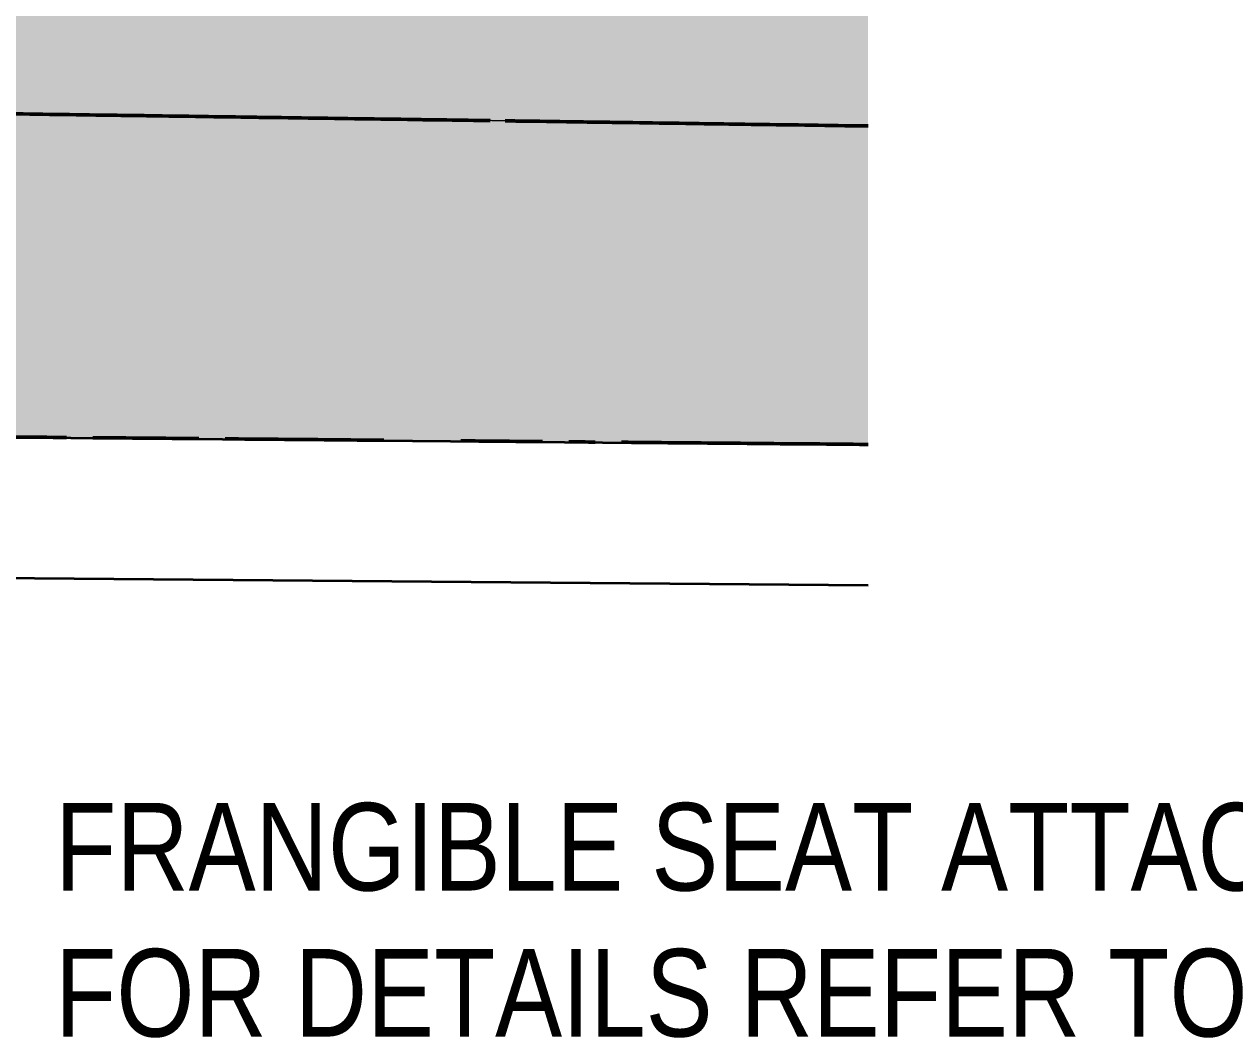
# Model space of a CAD drawing. Header units: metres. Extents: x 0 to 258, y 3 to 25.
# Drawn here: x 87.9 to 89.628, y 20.967 to 22.414 of the extents above; entities that cross this region are included whole.
import ezdxf

# ---------------------------------------------------------------- set-up
doc = ezdxf.new("R2010")
doc.units = ezdxf.units.M
doc.linetypes.add('JacobsDash', pattern=[0.0045, 0.003, -0.0015])
for name, color, linetype, lineweight in [('A-FLOR', 7, 'Continuous', 50), ('A-FLOR-HDLN', 7, 'JacobsDash', 18), ('G-ANNO-TEXT', 7, 'Continuous', 9)]:
    doc.layers.add(name, color=color, linetype=linetype, lineweight=lineweight)
doc.styles.add('Arial Narrow_2', font='ARIALN.TTF', dxfattribs={"height": 0.125})

msp = doc.modelspace()

# ---------------------------------------------------------------- hatches: boundary and pattern name
at = {"layer": 'A-FLOR', "lineweight": 5, "true_color": 0xc0c0c0}
for points in [[(89.1047, 22.2684), (89.1047, 23.4531), (85.1157, 23.51), (85.1157, 22.3252), (89.1013, 22.2684)], [(89.1047, 21.8138), (89.1047, 22.2684), (85.1157, 22.3252), (85.1157, 21.8484), (89.0925, 21.8139)], [(89.1047, 21.8128), (89.1047, 21.8138), (85.1157, 21.8484), (85.1157, 21.8473), (89.0995, 21.8128)]]:
    msp.add_hatch(color=9, dxfattribs=at).paths.add_polyline_path(points)

# ---------------------------------------------------------------- linework, layer by layer
at = {"layer": 'A-FLOR', "lineweight": 35}
for p, q in [((89.1047, 21.8128), (85.1157, 21.8473)), ((85.1157, 21.6473), (89.1047, 21.6128))]:
    msp.add_line(p, q, dxfattribs=at)
at = {"layer": 'A-FLOR'}
for points, knots in [([(88.0538, 22.2833), (88.0398, 22.2835), (88.0006, 22.2841), (87.9361, 22.285), (87.8604, 22.2861), (87.8073, 22.2868), (87.7795, 22.2872), (87.7769, 22.2873)], [-0.359111162, -0.359111162, -0.359111162, -0.359111162, -0.358, -0.356, -0.354, -0.352, -0.351792562, -0.351792562, -0.351792562, -0.351792562]), ([(88.2242, 22.2809), (88.2039, 22.2812), (88.1583, 22.2818), (88.1015, 22.2827), (88.065, 22.2832), (88.0538, 22.2833)], [-0.363614494, -0.363614494, -0.363614494, -0.363614494, -0.362, -0.36, -0.359111216, -0.359111216, -0.359111216, -0.359111216]), ([(88.4799, 22.2773), (88.4752, 22.2773), (88.4453, 22.2778), (88.3902, 22.2785), (88.3145, 22.2796), (88.2592, 22.2804), (88.2291, 22.2808), (88.2243, 22.2809)], [-0.370370091, -0.370370091, -0.370370091, -0.370370091, -0.37, -0.368, -0.366, -0.364, -0.363614734, -0.363614734, -0.363614734, -0.363614734]), ([(88.5651, 22.276), (88.5572, 22.2762), (88.5288, 22.2766), (88.5004, 22.277), (88.4799, 22.2773)], [-0.372621877, -0.372621877, -0.372621877, -0.372621877, -0.372, -0.370370217, -0.370370217, -0.370370217, -0.370370217]), ([(88.7355, 22.2736), (88.7213, 22.2738), (88.6818, 22.2744), (88.6393, 22.275), (88.6109, 22.2754), (88.6077, 22.2754)], [-0.377125449, -0.377125449, -0.377125449, -0.377125449, -0.376, -0.374, -0.373747844, -0.373747844, -0.373747844, -0.373747844]), ([(88.8633, 22.2718), (88.8569, 22.2719), (88.8254, 22.2723), (88.7828, 22.2729), (88.7465, 22.2735), (88.7355, 22.2736)], [-0.380503127, -0.380503127, -0.380503127, -0.380503127, -0.38, -0.378, -0.377125575, -0.377125575, -0.377125575, -0.377125575]), ([(88.9911, 22.27), (88.9674, 22.2703), (88.9248, 22.2709), (88.8822, 22.2715), (88.8633, 22.2718)], [-0.383880582, -0.383880582, -0.383880582, -0.383880582, -0.382, -0.380503248, -0.380503248, -0.380503248, -0.380503248]), ([(89.1047, 22.2684), (89.0936, 22.2685), (89.0572, 22.269), (89.0193, 22.2696), (88.9926, 22.27), (88.9911, 22.27)], [-0.386881627, -0.386881627, -0.386881627, -0.386881627, -0.386, -0.384, -0.383880806, -0.383880806, -0.383880806, -0.383880806]), ([(87.998, 21.8234), (88.0106, 21.8233), (88.0483, 21.823), (88.0987, 21.8226), (88.1364, 21.8222), (88.149, 21.8221)], [-0.30723055, -0.30723055, -0.30723055, -0.30723055, -0.30120482, -0.28915663, -0.28313355, -0.28313355, -0.28313355, -0.28313355]), ([(88.5231, 21.8189), (88.5368, 21.8188), (88.5756, 21.8184), (88.6145, 21.8181), (88.6396, 21.8179)], [-0.22342517, -0.22342517, -0.22342517, -0.22342517, -0.21686747, -0.20481928, -0.20481928, -0.20481928, -0.20481928]), ([(88.7528, 21.8169), (88.7654, 21.8168), (88.8032, 21.8164), (88.8661, 21.8159), (88.9164, 21.8155), (88.9415, 21.8152)], [-0.18674768, -0.18674768, -0.18674768, -0.18674768, -0.18072289, -0.1686747, -0.15662651, -0.15662651, -0.15662651, -0.15662651]), ([(89.017, 21.8146), (89.0422, 21.8144), (89.0714, 21.8141), (89.1006, 21.8139), (89.1047, 21.8138)], [-0.14457831, -0.14457831, -0.14457831, -0.14457831, -0.13253012, -0.13058836, -0.13058836, -0.13058836, -0.13058836])]:
    msp.add_open_spline(points, degree=3, knots=knots, dxfattribs=at)
for points in [[(88.6077, 22.2754), (88.6006, 22.2755), (88.5935, 22.2756), (88.5864, 22.2757)], [(87.8848, 21.8244), (87.91, 21.8242), (87.9351, 21.824), (87.9603, 21.8238)], [(88.1867, 21.8218), (88.2119, 21.8216), (88.2622, 21.8211), (88.3377, 21.8205), (88.388, 21.82), (88.4132, 21.8198)], [(88.6774, 21.8175), (88.6899, 21.8174), (88.7025, 21.8173), (88.7151, 21.8172)], [(88.9415, 21.8152), (88.9667, 21.815), (88.9919, 21.8148), (89.017, 21.8146)]]:
    msp.add_open_spline(points, degree=3, dxfattribs=at)
at = {"layer": 'A-FLOR-HDLN'}
for points in [[(88.5863, 22.2757), (88.5793, 22.2758), (88.5722, 22.2759), (88.5651, 22.276)], [(87.9603, 21.8238), (87.9728, 21.8236), (87.9854, 21.8235), (87.998, 21.8234)], [(88.149, 21.8221), (88.1616, 21.822), (88.1742, 21.8219), (88.1867, 21.8218)], [(88.6396, 21.8179), (88.6522, 21.8178), (88.6647, 21.8176), (88.6773, 21.8175)], [(88.7151, 21.8172), (88.7277, 21.8171), (88.7402, 21.817), (88.7528, 21.8169)]]:
    msp.add_open_spline(points, degree=3, dxfattribs=at)
msp.add_open_spline([(88.4132, 21.8198), (88.4383, 21.8196), (88.4749, 21.8193), (88.5116, 21.819), (88.523, 21.8189)], degree=3, knots=[-0.24096386, -0.24096386, -0.24096386, -0.24096386, -0.22891566, -0.22343308, -0.22343308, -0.22343308, -0.22343308], dxfattribs=at)

# ---------------------------------------------------------------- texts
at = {"layer": 'G-ANNO-TEXT', "char_height": 0.125, "attachment_point": 1, "style": 'Arial Narrow_2', "bg_fill": 3, "box_fill_scale": 1, "bg_fill_color": 256, "bg_fill_transparency": 0}
for s, insert in [('FRANGIBLE SEAT ATTACHED TO BARRIER.', (87.9439, 21.302)), ('FOR DETAILS REFER TO SHEET No. 2873241', (87.9439, 21.0936))]:
    msp.add_mtext(s, dxfattribs=dict(at, insert=insert))

doc.saveas('drawing.dxf')
